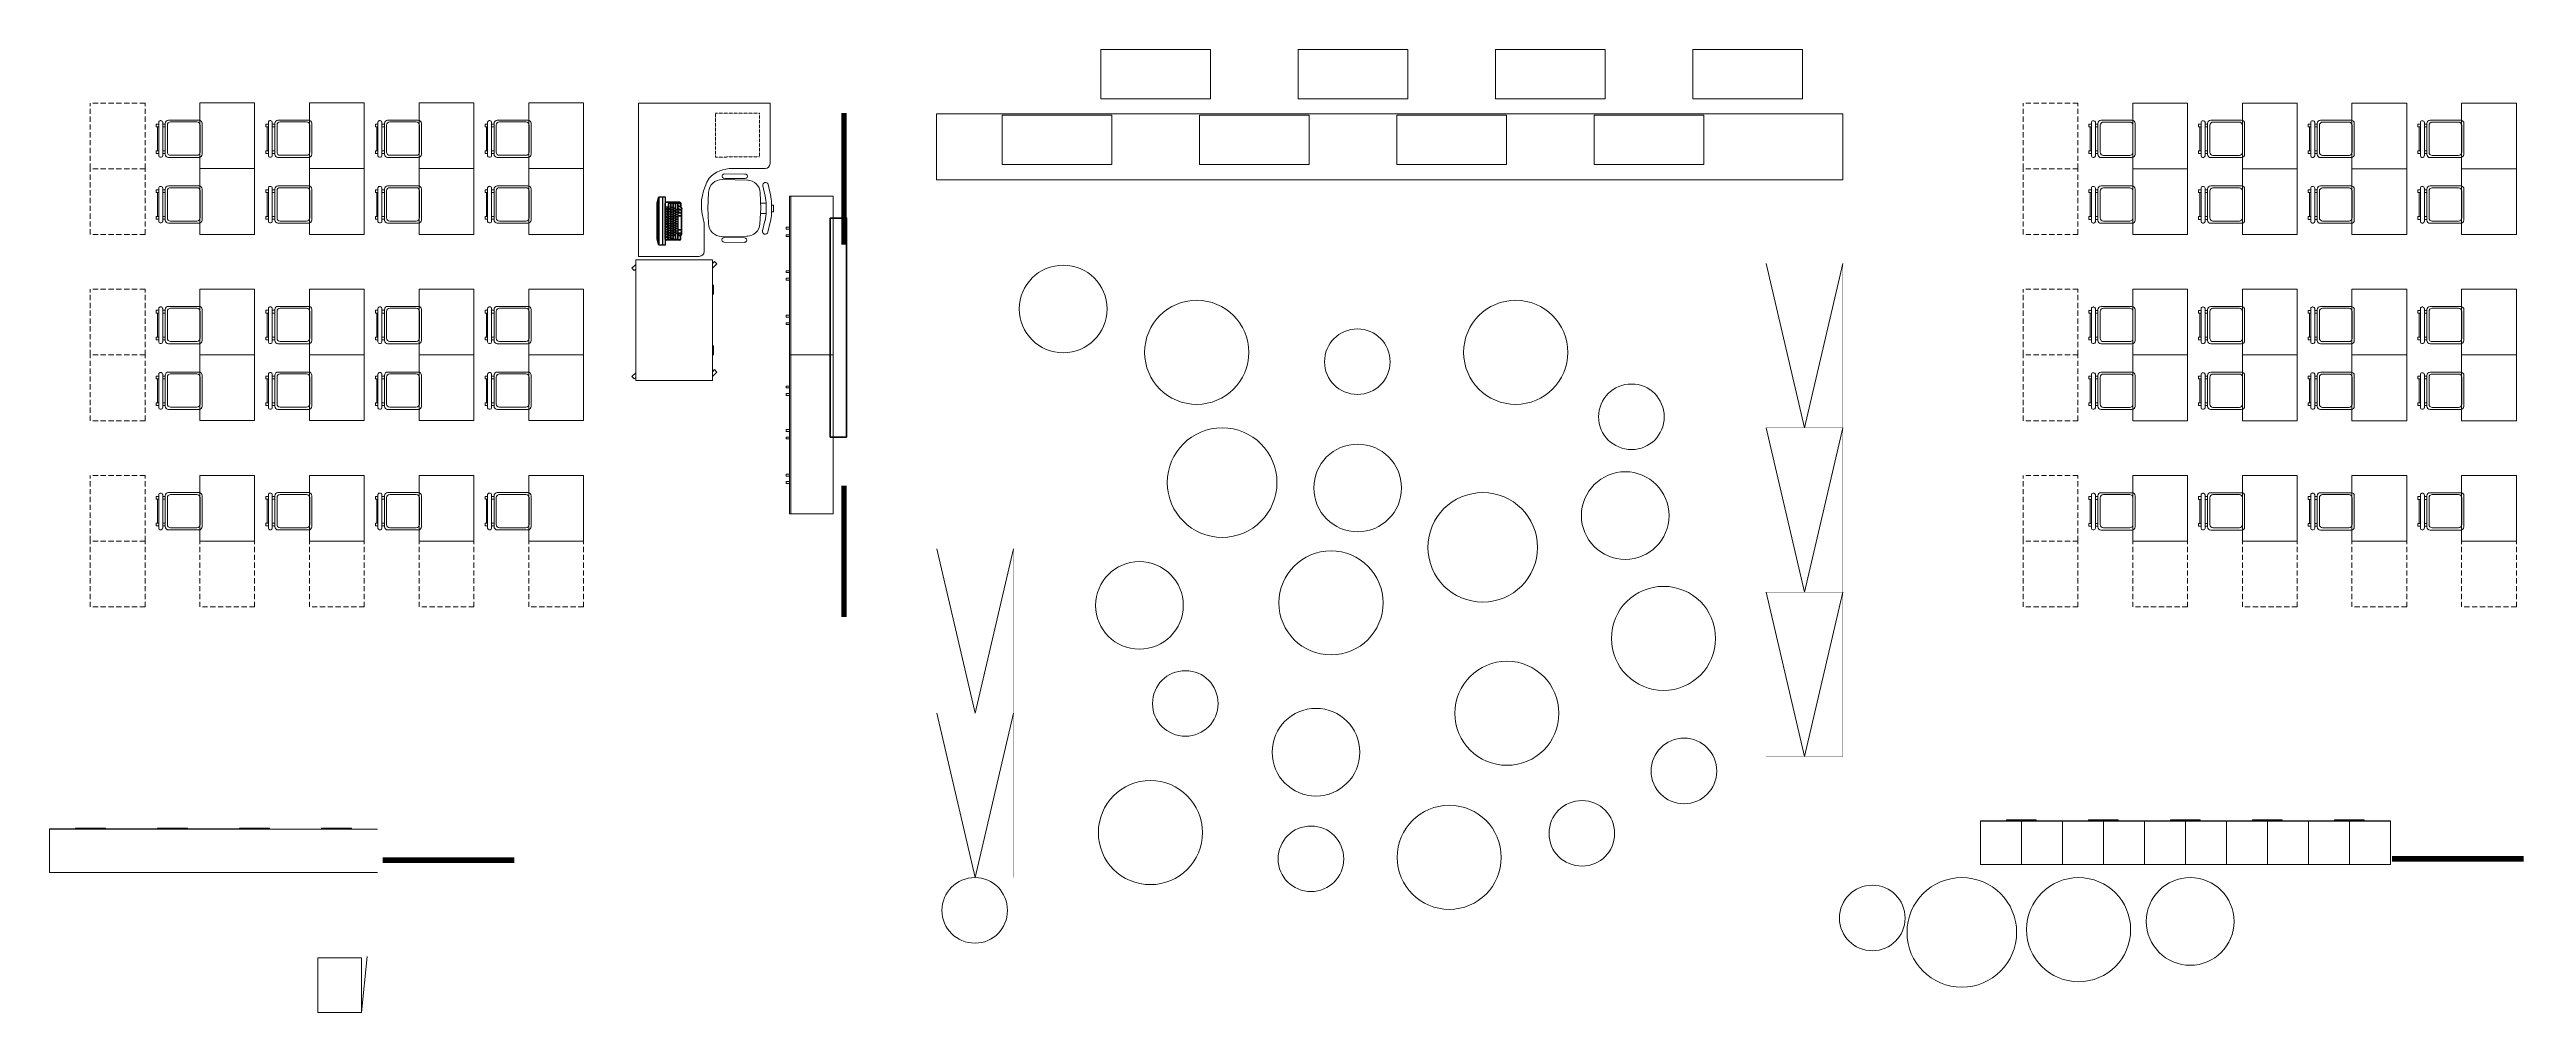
# Model space of a CAD drawing. Header units: millimetres. Extents: x -217756 to 263180, y 55413 to 130608.
# Drawn here: x -194166 to -171573, y 77349 to 86140 of the extents above; entities that cross this region are included whole.
import ezdxf

# ---------------------------------------------------------------- set-up
doc = ezdxf.new("R2010")
doc.units = ezdxf.units.MM
doc.linetypes.add('HIDDEN', pattern=[6, 4, -2])
doc.linetypes.add('HIDDEN2', pattern=[4.7625, 3.175, -1.5875])
doc.layers.add('ТХ_корр_25.03.26', color=1, linetype='Continuous', lineweight=30, plot=False)
for name, color, linetype, lineweight in [('ТХ_мебель передв', 250, 'Continuous', 13), ('ТХ_мебель_стац', 250, 'Continuous', 13), ('ТХ_обор_комп принт', 30, 'Continuous', 13)]:
    doc.layers.add(name, color=color, linetype=linetype, lineweight=lineweight)
doc.styles.add('Arial 200', font='arial.ttf', dxfattribs={"height": 500})
doc.styles.add('SIMPLEX', font='simplex.shx', dxfattribs={"width": 0.85, "oblique": 7})

# ---------------------------------------------------------------- blocks, each defined once
blk = doc.blocks.new('стул №3-5')
at = {"linetype": 'ByBlock', "extrusion": (-6.19742e-05, 0.000470712, 1)}
for p, q in [((-15407, 16628, 197), (-15407, 16620, 197)), ((-15087, 16642, 197), (-15393, 16642, 197)), ((-15393, 16606, 197), (-15087, 16606, 197)), ((-15373, 16665, 197), (-15348, 16665, 197)), ((-15373, 16665, 197), (-15373, 16642, 197)), ((-15373, 16606, 197), (-15373, 16583, 197)), ((-15348, 16642, 197), (-15348, 16665, 197)), ((-15348, 16653, 197), (-15129, 16653, 197)), ((-15348, 16583, 197), (-15348, 16606, 197)), ((-15129, 16665, 197), (-15104, 16665, 197)), ((-15129, 16665, 197), (-15129, 16642, 197)), ((-15129, 16606, 197), (-15129, 16583, 197)), ((-15104, 16642, 197), (-15104, 16665, 197)), ((-15104, 16583, 197), (-15104, 16606, 197)), ((-15073, 16620, 197), (-15073, 16628, 197))]:
    blk.add_line(p, q, dxfattribs=at)
at = {"ltscale": 100, "extrusion": (-6.19742e-05, 0.000470712, 1), "elevation": 206}
for points in [[(-15380, 16583), (-15097, 16583, -0.414169), (-15068, 16554), (-15068, 16274, -0.414258), (-15097, 16245), (-15380, 16245, -0.414169), (-15409, 16274), (-15409, 16554, -0.414258)], [(-15360, 16563), (-15114, 16563, -0.414214), (-15085, 16534), (-15085, 16293, -0.414214), (-15114, 16264), (-15360, 16264, -0.414214), (-15389, 16293), (-15389, 16534, -0.414214)]]:
    blk.add_lwpolyline(points, format="xyb", close=True, dxfattribs=at)
at = {"linetype": 'ByBlock', "extrusion": (-6.19742e-05, 0.000470712, 1)}
for centre, start, end in [((-15393, 16628, 206), 90, 180), ((-15393, 16620, 206), 180, 270), ((-15087, 16628, 206), 0, 90), ((-15087, 16620, 206), 270, 0)]:
    blk.add_arc(centre, 13.9, start, end, dxfattribs=at)
blk = doc.blocks.new('A$C3cc2d96b')
at = {"layer": 'ТХ_мебель передв', "rotation": 89.99999999999999}
for p in [(41706, -30038), (42706, -30038), (43706, -30038), (44706, -30038), (59336, -30039), (60336, -30039), (61336, -30039), (62336, -30039), (41706, -30638), (42706, -30638), (43706, -30638), (44706, -30638), (59336, -30639), (60336, -30639), (61336, -30639), (62336, -30639), (41706, -31738), (42706, -31738), (43706, -31738), (44706, -31738), (59336, -31739), (60336, -31739), (61336, -31739), (62336, -31739), (41706, -32338), (42706, -32338), (43706, -32338), (44706, -32338), (59336, -32339), (60336, -32339), (61336, -32339), (62336, -32339), (41706, -33438), (42706, -33438), (43706, -33438), (44706, -33438), (59336, -33439), (60336, -33439), (61336, -33439), (62336, -33439)]:
    blk.add_blockref('стул №3-5', p, dxfattribs=at)
blk = doc.blocks.new('_стол.резерв')
at = {"linetype": 'HIDDEN2', "ltscale": 15}
for p, q in [((-20, 500), (-20, 0)), ((580, 500), (-20, 500)), ((580, 500), (580, 0)), ((580, 0), (-20, 0))]:
    blk.add_line(p, q, dxfattribs=at)
blk = doc.blocks.new('A$C04180442')
at = {"layer": 'ТХ_мебель передв', "rotation": 270}
for p in [(24439, -44970), (42070, -44970), (24439, -45570), (42070, -45570), (24439, -46670), (42070, -46670), (24439, -47270), (42070, -47270), (24439, -48370), (42070, -48370), (24439, -48970), (25439, -48970), (26439, -48970), (27439, -48970), (28439, -48970), (42070, -48970), (43070, -48970), (44070, -48970), (45070, -48970), (46070, -48970)]:
    blk.add_blockref('_стол.резерв', p, dxfattribs=at)
blk = doc.blocks.new('_стол№3-№5')
blk.add_lwpolyline([(-169868, 526261), (-169368, 526261), (-169368, 525661), (-169868, 525661)], close=True)
blk = doc.blocks.new('A$Cb4bdf09c')
at = {"layer": 'ТХ_мебель передв', "rotation": 180}
for p in [(-143929, 480712), (-142929, 480712), (-141929, 480712), (-140929, 480712), (-126298, 480711), (-125298, 480711), (-124298, 480711), (-123298, 480711), (-143929, 480112), (-142929, 480112), (-141929, 480112), (-140929, 480112), (-126298, 480111), (-125298, 480111), (-124298, 480111), (-123298, 480111), (-143929, 479012), (-142929, 479012), (-141929, 479012), (-140929, 479012), (-126298, 479011), (-125298, 479011), (-124298, 479011), (-123298, 479011), (-143929, 478412), (-142929, 478412), (-141929, 478412), (-140929, 478412), (-126298, 478411), (-125298, 478411), (-124298, 478411), (-123298, 478411), (-143929, 477312), (-142929, 477312), (-141929, 477312), (-140929, 477312), (-126298, 477311), (-125298, 477311), (-124298, 477311), (-123298, 477311)]:
    blk.add_blockref('_стол№3-№5', p, dxfattribs=at)
blk = doc.blocks.new('У014')
at = {"layer": 'ТХ_мебель передв'}
blk.add_circle((-169652, 43208, -1), 500, dxfattribs=at)
blk = doc.blocks.new('A$Ce5d95258')
at = {"layer": 'ТХ_мебель передв'}
for p in [(204416, -91623, 1), (206793, -92214, 1), (211163, -95729, 1)]:
    blk.add_blockref('У014', p, dxfattribs=at)
blk = doc.blocks.new('У016')
at = {"layer": 'ТХ_мебель передв', "lineweight": 0, "ltscale": 100, "transparency": 33554687}
for p, q in [((-49562.5, 37416.5), (-49212.5, 35916.5)), ((-49212.5, 35916.5), (-48862.5, 37416.5))]:
    blk.add_line(p, q, dxfattribs=at)
at = {"layer": 'ТХ_мебель передв', "lineweight": 0, "ltscale": 100, "transparency": 33554687, "const_width": 1}
blk.add_lwpolyline([(-49562.5, 37416.5), (-49562.5, 35916.5), (-48862.5, 35916.5), (-48862.5, 37416.5)], close=True, dxfattribs=at)
blk = doc.blocks.new('A$Cb50230bb')
at = {"layer": 'ТХ_мебель передв'}
for p in [(89288, -83832), (89288, -85332), (81723, -86437), (89288, -86832), (81723, -87937)]:
    blk.add_blockref('У016', p, dxfattribs=at)
blk = doc.blocks.new('Шкаф для ПУИ 500х400')
blk.add_line((400, 0), (450, -510))
blk.add_lwpolyline([(400, -500), (400, 0), (0, 0), (0, -500)], close=True)
blk = doc.blocks.new('A$C9cd708a4')
at = {"layer": 'ТХ_мебель передв', "xscale": -1, "rotation": 180}
blk.add_blockref('Шкаф для ПУИ 500х400', (26515, -53252), dxfattribs=at)
blk = doc.blocks.new('KEY')
at = {"color": 0}
for p, q in [((-0.2, 0), (0.2, 0)), ((-0.34, -0.54), (-0.34, -0.14)), ((-0.31, -0.5), (-0.31, -0.11)), ((-0.2, -0.61), (0.2, -0.61)), ((-0.2, -0.68), (0.2, -0.68)), ((0.31, -0.5), (0.31, -0.11)), ((0.34, -0.54), (0.34, -0.14))]:
    blk.add_line(p, q, dxfattribs=at)
for centre, radius, start, end in [((0.2, -0.11), 0.109, 360, 90), ((0.2, -0.14), 0.141, 360, 90), ((-0.2, -0.14), 0.141, 90, 180), ((-0.2, -0.54), 0.141, 180, 270), ((-0.2, -0.11), 0.109, 90, 180), ((-0.2, -0.5), 0.109, 180, 270), ((0.2, -0.5), 0.109, 270, 360), ((0.2, -0.54), 0.141, 270, 360)]:
    blk.add_arc(centre, radius, start, end, dxfattribs=at)
blk = doc.blocks.new('A$C6368dfc4')
at = {"true_color": 0x000000}
h = blk.add_hatch(color=18, dxfattribs=at)
h.paths.add_polyline_path([(29727, -45912), (29729, -45915), (29729, -45912)])
h.paths.add_polyline_path([(29729, -45912), (29729, -45915), (29731, -45912)])
h = blk.add_hatch(color=18, dxfattribs=at)
h.paths.add_polyline_path([(29749, -46192), (29751, -46196), (29751, -46192)])
h.paths.add_polyline_path([(29751, -46192), (29751, -46196), (29753, -46192)])
h = blk.add_hatch(color=18, dxfattribs=at)
h.paths.add_polyline_path([(29751, -46184), (29753, -46181), (29753, -46184)])
h.paths.add_polyline_path([(29753, -46184), (29753, -46181), (29755, -46184)])
at = {"color": 18, "true_color": 0x000000}
for p, q in [((29610, -45861, 1), (29623, -45811, 1)), ((29610, -46193, 1), (29610, -45861, 1)), ((29623, -45811, 1), (29628, -45805, 1)), ((29623, -46243, 1), (29623, -45811, 1)), ((29628, -46248, 1), (29628, -45805, 1)), ((29628, -45805, 1), (29683, -45805, 1)), ((29663, -46248, 1), (29663, -45805, 1)), ((29683, -45805, 1), (29683, -46248, 1)), ((29685, -46192, 1), (29685, -45864, 1)), ((29817, -45855, 1), (29693, -45855, 1)), ((29817, -45857, 1), (29693, -45857, 1)), ((29824, -45864, 1), (29824, -45896, 1)), ((29826, -45864, 1), (29826, -45896, 1)), ((29714, -45917, 1), (29714, -45869, 1)), ((29729, -45866, 1), (29717, -45866, 1)), ((29729, -45920, 1), (29717, -45920, 1)), ((29730, -45865, 1), (29718, -45865, 1)), ((29730, -45921, 1), (29718, -45921, 1)), ((29731, -45912, 1), (29727, -45912, 1)), ((29727, -45912, 1), (29729, -45915, 1)), ((29729, -45915, 1), (29729, -45896, 1)), ((29729, -45915, 1), (29731, -45912, 1)), ((29733, -45917, 1), (29733, -45869, 1)), ((29734, -45917, 1), (29734, -45869, 1)), ((29739, -45899, 1), (29739, -45869, 1)), ((29754, -45866, 1), (29742, -45866, 1)), ((29754, -45903, 1), (29742, -45903, 1)), ((29755, -45865, 1), (29743, -45865, 1)), ((29755, -45904, 1), (29743, -45904, 1)), ((29758, -45899, 1), (29758, -45869, 1)), ((29759, -45899, 1), (29759, -45869, 1)), ((29760, -45911, 1), (29760, -45869, 1)), ((29776, -45866, 1), (29764, -45866, 1)), ((29776, -45914, 1), (29764, -45914, 1)), ((29777, -45865, 1), (29765, -45865, 1)), ((29777, -45915, 1), (29765, -45915, 1)), ((29779, -45911, 1), (29779, -45869, 1)), ((29781, -45911, 1), (29781, -45869, 1)), ((29782, -45922, 1), (29782, -45869, 1)), ((29797, -45866, 1), (29785, -45866, 1)), ((29797, -45925, 1), (29785, -45925, 1)), ((29798, -45865, 1), (29786, -45865, 1)), ((29798, -45926, 1), (29786, -45926, 1)), ((29792, -45919, 1), (29795, -45916, 1)), ((29795, -45923, 1), (29792, -45919, 1)), ((29795, -45916, 1), (29795, -45919, 1)), ((29795, -45919, 1), (29799, -45919, 1)), ((29799, -45920, 1), (29795, -45920, 1)), ((29795, -45920, 1), (29795, -45923, 1)), ((29799, -45920, 1), (29799, -45919, 1)), ((29800, -45922, 1), (29800, -45869, 1)), ((29802, -45922, 1), (29802, -45869, 1)), ((29803, -45892, 1), (29803, -45869, 1)), ((29803, -45921, 1), (29803, -45901, 1)), ((29803, -45949, 1), (29803, -45930, 1)), ((29803, -45978, 1), (29803, -45958, 1)), ((29803, -46106, 1), (29803, -45987, 1)), ((29805, -45922, 1), (29805, -45916, 1)), ((29805, -45916, 1), (29812, -45916, 1)), ((29805, -45921, 1), (29805, -45917, 1)), ((29812, -45922, 1), (29805, -45922, 1)), ((29805, -45940, 1), (29812, -45942, 1)), ((29805, -45944, 1), (29812, -45947, 1)), ((29812, -45951, 1), (29805, -45949, 1)), ((29818, -45866, 1), (29806, -45866, 1)), ((29818, -45895, 1), (29806, -45895, 1)), ((29821, -45898, 1), (29806, -45898, 1)), ((29806, -45922, 1), (29806, -45916, 1)), ((29828, -45924, 1), (29806, -45924, 1)), ((29828, -45927, 1), (29806, -45927, 1)), ((29828, -45953, 1), (29806, -45953, 1)), ((29828, -45955, 1), (29806, -45955, 1)), ((29828, -45981, 1), (29806, -45981, 1)), ((29828, -45984, 1), (29806, -45984, 1)), ((29819, -45865, 1), (29807, -45865, 1)), ((29819, -45896, 1), (29807, -45896, 1)), ((29822, -45897, 1), (29807, -45897, 1)), ((29807, -45917, 1), (29808, -45915, 1)), ((29807, -45921, 1), (29807, -45917, 1)), ((29809, -45917, 1), (29807, -45917, 1)), ((29829, -45925, 1), (29807, -45925, 1)), ((29829, -45926, 1), (29807, -45926, 1)), ((29829, -45953, 1), (29807, -45953, 1)), ((29829, -45954, 1), (29807, -45954, 1)), ((29829, -45982, 1), (29807, -45982, 1)), ((29829, -45983, 1), (29807, -45983, 1)), ((29808, -45916, 1), (29809, -45915, 1)), ((29808, -45915, 1), (29808, -45916, 1)), ((29808, -45922, 1), (29808, -45916, 1)), ((29810, -45915, 1), (29809, -45915, 1)), ((29810, -45915, 1), (29809, -45916, 1)), ((29809, -45916, 1), (29809, -45917, 1)), ((29809, -45921, 1), (29809, -45917, 1)), ((29811, -45921, 1), (29811, -45917, 1)), ((29812, -45916, 1), (29812, -45922, 1)), ((29822, -45892, 1), (29822, -45869, 1)), ((29824, -45892, 1), (29824, -45869, 1)), ((29831, -45921, 1), (29831, -45913, 1)), ((29831, -45949, 1), (29831, -45930, 1)), ((29831, -45978, 1), (29831, -45958, 1)), ((29831, -46106, 1), (29831, -45987, 1)), ((29833, -45921, 1), (29833, -45913, 1)), ((29833, -45949, 1), (29833, -45930, 1)), ((29833, -45978, 1), (29833, -45958, 1)), ((29833, -46106, 1), (29833, -45987, 1)), ((29834, -46144, 1), (29834, -45913, 1)), ((29835, -46144, 1), (29835, -45913, 1)), ((29623, -46243, 1), (29610, -46193, 1)), ((29628, -46248, 1), (29623, -46243, 1)), ((29683, -46248, 1), (29628, -46248, 1)), ((29685, -46182, 1), (29685, -46192, 1)), ((29701, -46179, 1), (29689, -46179, 1)), ((29702, -46178, 1), (29690, -46178, 1)), ((29701, -46198, 1), (29691, -46198, 1)), ((29702, -46199, 1), (29692, -46199, 1)), ((29817, -46200, 1), (29693, -46200, 1)), ((29817, -46201, 1), (29693, -46201, 1)), ((29704, -46182, 1), (29704, -46194, 1)), ((29706, -46182, 1), (29706, -46194, 1)), ((29739, -46195, 1), (29739, -46165, 1)), ((29754, -46162, 1), (29742, -46162, 1)), ((29754, -46199, 1), (29742, -46199, 1)), ((29755, -46161, 1), (29743, -46161, 1)), ((29755, -46200, 1), (29743, -46200, 1)), ((29753, -46192, 1), (29749, -46192, 1)), ((29749, -46192, 1), (29751, -46196, 1)), ((29753, -46196, 1), (29749, -46196, 1)), ((29751, -46195, 1), (29751, -46181, 1)), ((29751, -46181, 1), (29755, -46181, 1)), ((29751, -46184, 1), (29753, -46181, 1)), ((29755, -46184, 1), (29751, -46184, 1)), ((29751, -46196, 1), (29753, -46192, 1)), ((29753, -46181, 1), (29753, -46195, 1)), ((29753, -46181, 1), (29755, -46184, 1)), ((29758, -46195, 1), (29758, -46165, 1)), ((29759, -46195, 1), (29759, -46165, 1)), ((29760, -46195, 1), (29760, -46156, 1)), ((29776, -46159, 1), (29764, -46159, 1)), ((29776, -46199, 1), (29764, -46199, 1)), ((29777, -46152, 1), (29765, -46152, 1)), ((29777, -46158, 1), (29765, -46158, 1)), ((29777, -46200, 1), (29765, -46200, 1)), ((29779, -46195, 1), (29779, -46162, 1)), ((29781, -46195, 1), (29781, -46156, 1)), ((29782, -46195, 1), (29782, -46145, 1)), ((29797, -46142, 1), (29785, -46142, 1)), ((29797, -46199, 1), (29785, -46199, 1)), ((29798, -46141, 1), (29786, -46141, 1)), ((29798, -46200, 1), (29786, -46200, 1)), ((29792, -46193, 1), (29795, -46189, 1)), ((29795, -46196, 1), (29792, -46193, 1)), ((29795, -46189, 1), (29795, -46192, 1)), ((29795, -46192, 1), (29799, -46192, 1)), ((29795, -46194, 1), (29795, -46196, 1)), ((29799, -46194, 1), (29795, -46194, 1)), ((29799, -46194, 1), (29799, -46192, 1)), ((29800, -46195, 1), (29800, -46145, 1)), ((29802, -46195, 1), (29802, -46145, 1)), ((29803, -46135, 1), (29803, -46115, 1)), ((29803, -46144, 1), (29803, -46155, 1)), ((29803, -46195, 1), (29803, -46165, 1)), ((29805, -46146, 1), (29812, -46148, 1)), ((29805, -46150, 1), (29812, -46153, 1)), ((29812, -46157, 1), (29805, -46154, 1)), ((29828, -46109, 1), (29806, -46109, 1)), ((29828, -46112, 1), (29806, -46112, 1)), ((29828, -46138, 1), (29806, -46138, 1)), ((29828, -46140, 1), (29806, -46140, 1)), ((29821, -46158, 1), (29806, -46158, 1)), ((29818, -46161, 1), (29806, -46161, 1)), ((29816, -46199, 1), (29806, -46199, 1)), ((29829, -46110, 1), (29807, -46110, 1)), ((29829, -46111, 1), (29807, -46111, 1)), ((29829, -46139, 1), (29807, -46139, 1)), ((29829, -46139, 1), (29807, -46139, 1)), ((29822, -46159, 1), (29807, -46159, 1)), ((29819, -46160, 1), (29807, -46160, 1)), ((29816, -46200, 1), (29807, -46200, 1)), ((29822, -46193, 1), (29822, -46165, 1)), ((29824, -46192, 1), (29824, -46160, 1)), ((29824, -46192, 1), (29824, -46165, 1)), ((29826, -46192, 1), (29826, -46160, 1)), ((29831, -46135, 1), (29831, -46115, 1)), ((29831, -46144, 1), (29831, -46144, 1)), ((29833, -46135, 1), (29833, -46115, 1)), ((29833, -46144, 1), (29833, -46144, 1))]:
    blk.add_line(p, q, dxfattribs=at)
at = {"color": 18, "true_color": 0x000000, "elevation": 1}
for points in [[(29683, -46192), (29683, -45864)], [(29610, -45874), (29607, -45873)]]:
    blk.add_lwpolyline(points, dxfattribs=at)
at = {"color": 18, "true_color": 0x000000, "extrusion": (0, 0, -1)}
for centre, major_axis, start_param, end_param in [((29693, -45864, 1), (6.74, 6.74), 3.926991, 5.497787), ((29693, -45864, 1), (5.39, 5.39), 3.926991, 5.497787), ((29817, -45864, 1), (-6.74, 6.74), 0.785398, 2.356194), ((29817, -45864, 1), (-5.39, 5.39), 0.785398, 2.356194), ((29836, -45896, 1), (8.08, 8.08), 2.907036, 3.926991), ((29836, -45896, 1), (6.74, 6.74), 2.907036, 3.926991), ((29826, -45913, 1), (-5.39, 5.39), 1.336239, 2.356194), ((29826, -45913, 1), (6.74, 6.74), -0.234557, 0.785398)]:
    blk.add_ellipse(centre, major_axis=major_axis, ratio=1, start_param=start_param, end_param=end_param, dxfattribs=at)
at = {"color": 18, "true_color": 0x000000}
for centre, major_axis, ratio, start_param, end_param in [((29718, -45869, 1), (3.03, -3.03), 1, 2.356194, 3.926991), ((29717, -45869, 1), (2.36, -2.36), 1, 2.356194, 3.926991), ((29717, -45917, 1), (-2.36, -2.36), 1, 5.497787, 7.068583), ((29718, -45917, 1), (3.03, -3.03), 1, 3.926991, 5.497787), ((29729, -45869, 1), (-2.36, -2.36), 1, 2.356194, 3.926991), ((29729, -45917, 1), (2.36, -2.36), 1, -0.785398, 0.785398), ((29730, -45869, 1), (-3.03, -3.03), 1, 2.356194, 3.926991), ((29730, -45917, 1), (-3.03, -3.03), 1, 0.785398, 2.356194), ((29743, -45869, 1), (3.03, -3.03), 1, 2.356194, 3.926991), ((29742, -45869, 1), (2.36, -2.36), 1, 2.356194, 3.926991), ((29742, -45899, 1), (-2.36, -2.36), 1, 5.497787, 7.068583), ((29743, -45899, 1), (-3.03, -3.03), 1, 5.497787, 7.068583), ((29754, -45869, 1), (-2.36, -2.36), 1, 2.356194, 3.926991), ((29754, -45899, 1), (2.36, -2.36), 1, -0.785398, 0.785398), ((29755, -45869, 1), (-3.03, -3.03), 1, 2.356194, 3.926991), ((29755, -45899, 1), (3.03, -3.03), 1, -0.785398, 0.785398), ((29765, -45869, 1), (3.03, -3.03), 1, 2.356194, 3.926991), ((29764, -45869, 1), (2.36, -2.36), 1, 2.356194, 3.926991), ((29764, -45911, 1), (-2.36, -2.36), 1, 5.497787, 7.068583), ((29765, -45911, 1), (-3.03, -3.03), 1, 5.497787, 7.068583), ((29776, -45869, 1), (-2.36, -2.36), 1, 2.356194, 3.926991), ((29776, -45911, 1), (2.36, -2.36), 1, -0.785398, 0.785398), ((29777, -45869, 1), (-3.03, -3.03), 1, 2.356194, 3.926991), ((29777, -45911, 1), (3.03, -3.03), 1, -0.785398, 0.785398), ((29786, -45869, 1), (3.03, -3.03), 1, 2.356194, 3.926991), ((29785, -45869, 1), (2.36, -2.36), 1, 2.356194, 3.926991), ((29785, -45922, 1), (-2.36, -2.36), 1, 5.497787, 7.068583), ((29786, -45922, 1), (3.03, -3.03), 1, 3.926991, 5.497787), ((29797, -45869, 1), (-2.36, -2.36), 1, 2.356194, 3.926991), ((29797, -45922, 1), (2.36, -2.36), 1, -0.785398, 0.785398), ((29798, -45869, 1), (-3.03, -3.03), 1, 2.356194, 3.926991), ((29798, -45922, 1), (-3.03, -3.03), 1, 0.785398, 2.356194), ((29807, -45869, 1), (3.03, -3.03), 1, 2.356194, 3.926991), ((29806, -45869, 1), (2.36, -2.36), 1, 2.356194, 3.926991), ((29806, -45892, 1), (2.36, -2.36), 1, 3.926991, 5.497787), ((29807, -45892, 1), (3.03, -3.03), 1, 3.926991, 5.497787), ((29807, -45901, 1), (-3.03, -3.03), 1, 3.926991, 5.497787), ((29806, -45901, 1), (-2.36, -2.36), 1, 3.926991, 5.497787), ((29806, -45921, 1), (-2.36, -2.36), 1, 5.497787, 7.068583), ((29807, -45921, 1), (-3.03, -3.03), 1, 5.497787, 7.068583), ((29807, -45930, 1), (-3.03, -3.03), 1, 3.926991, 5.497787), ((29806, -45930, 1), (-2.36, -2.36), 1, 3.926991, 5.497787), ((29806, -45949, 1), (-2.36, -2.36), 1, 5.497787, 7.068583), ((29807, -45949, 1), (3.03, -3.03), 1, 3.926991, 5.497787), ((29807, -45958, 1), (-3.03, -3.03), 1, 3.926991, 5.497787), ((29806, -45958, 1), (2.36, -2.36), 1, 2.356194, 3.926991), ((29806, -45978, 1), (2.36, -2.36), 1, 3.926991, 5.497787), ((29807, -45978, 1), (3.03, -3.03), 1, 3.926991, 5.497787), ((29807, -45987, 1), (-3.03, -3.03), 1, 3.926991, 5.497787), ((29806, -45987, 1), (2.36, -2.36), 1, 2.356194, 3.926991), ((29805, -45946, 1), (0, -2.17), 0.316309, 3.141593, 6.283185), ((29805, -45942, 1), (0, -2.17), 0.316309, 0, 3.141593), ((29808, -45943, 1), (0, -2.17), 0.316309, 0, 3.141593), ((29808, -45948, 1), (0, -2.17), 0.316309, 3.141593, 6.283185), ((29812, -45949, 1), (0, -2.17), 0.316309, 3.141593, 6.283185), ((29812, -45945, 1), (0, -2.17), 0.316309, 0, 3.141593), ((29818, -45869, 1), (-2.36, -2.36), 1, 2.356194, 3.926991), ((29818, -45892, 1), (-2.36, -2.36), 1, 0.785398, 2.356194), ((29819, -45869, 1), (-3.03, -3.03), 1, 2.356194, 3.926991), ((29819, -45892, 1), (-3.03, -3.03), 1, 0.785398, 2.356194), ((29821, -45900, 1), (1.35, -1.35), 1, 1.011126, 2.356194), ((29822, -45899, 1), (1.35, -1.35), 1, 0.971859, 2.356194), ((29836, -45896, 1), (9.68, -9.68), 1, 4.152719, 4.946946), ((29836, -45896, 1), (-8.08, -8.08), 1, 5.497787, 6.517742), ((29836, -45896, 1), (-8.33, -8.33), 1, 5.684248, 6.517742), ((29836, -45896, 1), (6.74, -6.74), 1, 3.926991, 4.946946), ((29828, -45921, 1), (2.36, -2.36), 1, -0.785398, 0.785398), ((29828, -45930, 1), (2.36, -2.36), 1, 0.785398, 2.356194), ((29828, -45949, 1), (2.36, -2.36), 1, -0.785398, 0.785398), ((29828, -45958, 1), (-2.36, -2.36), 1, 2.356194, 3.926991), ((29828, -45978, 1), (-2.36, -2.36), 1, 0.785398, 2.356194), ((29828, -45987, 1), (-2.36, -2.36), 1, 2.356194, 3.926991), ((29826, -45913, 1), (-3.79, -3.79), 1, 2.356194, 3.37615), ((29829, -45921, 1), (3.03, -3.03), 1, -0.785398, 0.785398), ((29829, -45930, 1), (3.03, -3.03), 1, 0.785398, 2.356194), ((29829, -45949, 1), (-3.03, -3.03), 1, 0.785398, 2.356194), ((29829, -45958, 1), (3.03, -3.03), 1, 0.785398, 2.356194), ((29829, -45978, 1), (-3.03, -3.03), 1, 0.785398, 2.356194), ((29829, -45987, 1), (3.03, -3.03), 1, 0.785398, 2.356194), ((29826, -45913, 1), (-5.39, -5.39), 1, 2.356194, 3.37615), ((29826, -45913, 1), (-5.14, -5.14), 1, 2.356194, 3.37615), ((29826, -45913, 1), (-6.74, -6.74), 1, 2.356194, 3.37615), ((29693, -46192, 1), (6.74, -6.74), 1, 3.926991, 5.497787), ((29690, -46182, 1), (-3.03, -3.03), 1, 3.926991, 5.497787), ((29689, -46182, 1), (-2.36, -2.36), 1, 3.926991, 5.497787), ((29693, -46192, 1), (5.39, -5.39), 1, 3.926991, 5.497787), ((29692, -46192, 1), (-4.72, -4.72), 1, 5.497787, 7.068583), ((29691, -46192, 1), (4.04, -4.04), 1, 3.926991, 5.497787), ((29701, -46182, 1), (2.36, -2.36), 1, 0.785398, 2.356194), ((29701, -46194, 1), (2.36, -2.36), 1, -0.785398, 0.785398), ((29702, -46182, 1), (3.03, -3.03), 1, 0.785398, 2.356194), ((29702, -46194, 1), (-3.03, -3.03), 1, 0.785398, 2.356194), ((29743, -46165, 1), (-3.03, -3.03), 1, 3.926991, 5.497787), ((29742, -46165, 1), (-2.36, -2.36), 1, 3.926991, 5.497787), ((29742, -46195, 1), (2.36, -2.36), 1, 3.926991, 5.497787), ((29743, -46195, 1), (3.03, -3.03), 1, 3.926991, 5.497787), ((29754, -46165, 1), (2.36, -2.36), 1, 0.785398, 2.356194), ((29754, -46195, 1), (-2.36, -2.36), 1, 0.785398, 2.356194), ((29755, -46165, 1), (3.03, -3.03), 1, 0.785398, 2.356194), ((29755, -46195, 1), (-3.03, -3.03), 1, 0.785398, 2.356194), ((29765, -46156, 1), (-3.03, -3.03), 1, 3.926991, 5.497787), ((29765, -46162, 1), (-3.03, -3.03), 1, 3.926991, 5.497787), ((29764, -46162, 1), (2.36, -2.36), 1, 2.356194, 3.926991), ((29764, -46195, 1), (2.36, -2.36), 1, 3.926991, 5.497787), ((29765, -46195, 1), (3.03, -3.03), 1, 3.926991, 5.497787), ((29776, -46162, 1), (-2.36, -2.36), 1, 2.356194, 3.926991), ((29776, -46195, 1), (-2.36, -2.36), 1, 0.785398, 2.356194), ((29777, -46156, 1), (3.03, -3.03), 1, 0.785398, 2.356194), ((29777, -46162, 1), (3.03, -3.03), 1, 0.785398, 2.356194), ((29777, -46195, 1), (-3.03, -3.03), 1, 0.785398, 2.356194), ((29786, -46145, 1), (-3.03, -3.03), 1, 3.926991, 5.497787), ((29785, -46145, 1), (2.36, -2.36), 1, 2.356194, 3.926991), ((29785, -46195, 1), (2.36, -2.36), 1, 3.926991, 5.497787), ((29786, -46195, 1), (3.03, -3.03), 1, 3.926991, 5.497787), ((29797, -46145, 1), (-2.36, -2.36), 1, 2.356194, 3.926991), ((29797, -46195, 1), (-2.36, -2.36), 1, 0.785398, 2.356194), ((29798, -46145, 1), (3.03, -3.03), 1, 0.785398, 2.356194), ((29798, -46195, 1), (-3.03, -3.03), 1, 0.785398, 2.356194), ((29806, -46106, 1), (-2.36, -2.36), 1, 5.497787, 7.068583), ((29807, -46106, 1), (3.03, -3.03), 1, 3.926991, 5.497787), ((29807, -46115, 1), (-3.03, -3.03), 1, 3.926991, 5.497787), ((29806, -46115, 1), (2.36, -2.36), 1, 2.356194, 3.926991), ((29806, -46135, 1), (2.36, -2.36), 1, 3.926991, 5.497787), ((29807, -46135, 1), (3.03, -3.03), 1, 3.926991, 5.497787), ((29807, -46144, 1), (-3.03, -3.03), 1, 3.926991, 5.497787), ((29806, -46144, 1), (2.36, -2.36), 1, 2.356194, 3.926991), ((29806, -46155, 1), (2.36, -2.36), 1, 3.926991, 5.497787), ((29807, -46155, 1), (3.03, -3.03), 1, 3.926991, 5.497787), ((29807, -46165, 1), (-3.03, -3.03), 1, 3.926991, 5.497787), ((29806, -46165, 1), (2.36, -2.36), 1, 2.356194, 3.926991), ((29806, -46195, 1), (2.36, -2.36), 1, 3.926991, 5.497787), ((29807, -46195, 1), (3.03, -3.03), 1, 3.926991, 5.497787), ((29805, -46152, 1), (0, -2.17), 0.316309, 3.141593, 6.283185), ((29805, -46148, 1), (0, -2.17), 0.316309, 0, 3.141593), ((29808, -46149, 1), (0, -2.17), 0.316309, 0, 3.141593), ((29808, -46154, 1), (0, -2.17), 0.316309, 3.141593, 6.283185), ((29812, -46155, 1), (0, -2.17), 0.316309, 3.141593, 6.283185), ((29812, -46150, 1), (0, -2.17), 0.316309, 0, 3.141593), ((29816, -46192, 1), (-5.39, -5.39), 1, 0.785398, 2.356194), ((29816, -46193, 1), (-4.04, -4.04), 1, 0.785398, 2.356194), ((29817, -46192, 1), (-6.74, -6.74), 1, 0.785398, 2.356194), ((29817, -46192, 1), (-5.39, -5.39), 1, 0.785398, 2.356194), ((29818, -46165, 1), (-2.36, -2.36), 1, 2.356194, 3.926991), ((29819, -46165, 1), (3.03, -3.03), 1, 0.785398, 2.356194), ((29821, -46156, 1), (-1.35, -1.35), 1, 0.785398, 2.130466), ((29822, -46157, 1), (-1.35, -1.35), 1, 0.785398, 2.169734), ((29836, -46160, 1), (-9.68, -9.68), 1, 4.477832, 5.272059), ((29836, -46160, 1), (8.08, -8.08), 1, 2.907036, 3.926991), ((29836, -46160, 1), (8.33, -8.33), 1, 2.907036, 3.74053), ((29836, -46160, 1), (6.74, -6.74), 1, 2.907036, 3.926991), ((29828, -46106, 1), (2.36, -2.36), 1, -0.785398, 0.785398), ((29828, -46115, 1), (-2.36, -2.36), 1, 2.356194, 3.926991), ((29828, -46135, 1), (-2.36, -2.36), 1, 0.785398, 2.356194), ((29828, -46144, 1), (-2.36, -2.36), 1, 2.356194, 3.926991), ((29829, -46106, 1), (-3.03, -3.03), 1, 0.785398, 2.356194), ((29829, -46115, 1), (3.03, -3.03), 1, 0.785398, 2.356194), ((29829, -46135, 1), (-3.03, -3.03), 1, 0.785398, 2.356194), ((29829, -46144, 1), (3.03, -3.03), 1, 0.785398, 2.356194), ((29826, -46144, 1), (3.79, -3.79), 1, -0.234557, 0.785398), ((29826, -46144, 1), (-5.39, -5.39), 1, 1.336239, 2.356194), ((29826, -46144, 1), (5.14, -5.14), 1, -0.234557, 0.785398), ((29826, -46144, 1), (6.74, -6.74), 1, -0.234557, 0.785398)]:
    blk.add_ellipse(centre, major_axis=major_axis, ratio=ratio, start_param=start_param, end_param=end_param, dxfattribs=at)
for points in [[(29751, -46195, 1), (29751, -46196, 1), (29751, -46195, 1)], [(29753, -46181, 1), (29753, -46181, 1), (29753, -46181, 1)]]:
    blk.add_solid(points, dxfattribs=at)
at = {"color": 18, "true_color": 0x000000, "xscale": 30.48000000044703, "yscale": 30.48000000044703, "zscale": 60.96, "rotation": 90.00000000000001}
for p in [(29685, -45911, 1), (29685, -45932, 1), (29685, -45954, 1), (29685, -45975, 1), (29685, -46004, 1), (29685, -46025, 1), (29685, -46047, 1), (29685, -46068, 1), (29685, -46097, 1), (29714, -45932, 1), (29714, -45954, 1), (29714, -45975, 1), (29714, -45997, 1), (29714, -46018, 1), (29714, -46039, 1), (29714, -46061, 1), (29714, -46082, 1), (29739, -45915, 1), (29739, -45936, 1), (29739, -45957, 1), (29739, -45979, 1), (29739, -46000, 1), (29739, -46022, 1), (29739, -46043, 1), (29739, -46064, 1), (29739, -46086, 1), (29760, -45926, 1), (29760, -45948, 1), (29760, -45969, 1), (29760, -45991, 1), (29760, -46012, 1), (29760, -46033, 1), (29760, -46055, 1), (29760, -46076, 1), (29760, -46098, 1), (29782, -45937, 1), (29782, -45959, 1), (29782, -45980, 1), (29782, -46002, 1), (29782, -46023, 1), (29782, -46044, 1), (29782, -46066, 1), (29782, -46087, 1), (29685, -46118, 1), (29685, -46139, 1), (29685, -46161, 1), (29714, -46104, 1), (29714, -46125, 1), (29714, -46146, 1), (29714, -46168, 1), (29714, -46189, 1), (29739, -46107, 1), (29739, -46129, 1), (29739, -46150, 1), (29760, -46119, 1), (29760, -46140, 1), (29782, -46109, 1), (29782, -46130, 1)]:
    blk.add_blockref('KEY', p, dxfattribs=at)
at = {"color": 18, "true_color": 0x000000}
for s, height, style, p in [('F12', 3.81, 'Arial 200', (29692, -45908, 1)), ('F11', 3.81, 'Arial 200', (29692, -45930, 1)), ('F10', 3.81, 'Arial 200', (29692, -45951, 1)), ('F9', 3.81, 'Arial 200', (29692, -45975, 1)), ('F8', 3.81, 'Arial 200', (29692, -46003, 1)), ('F7', 3.81, 'Arial 200', (29692, -46025, 1)), ('F6', 3.81, 'Arial 200', (29692, -46046, 1)), ('F5', 3.81, 'Arial 200', (29692, -46068, 1)), (')', 3.81, 'Arial 200', (29716, -45978, 1)), ('(', 3.81, 'Arial 200', (29716, -45999, 1)), ('&', 3.81, 'Arial 200', (29716, -46042, 1)), ('%', 3.81, 'Arial 200', (29716, -46084, 1)), ('_', 3.81, 'Arial 200', (29718, -45957, 1)), ('+', 3.81, 'Arial 200', (29717, -45934, 1)), ('Backspace', 3.81, 'Arial 200', (29721, -45887, 1)), ('^ ', 3.81, 'Arial 200', (29719, -46064, 1)), ('*', 3.81, 'Arial 200', (29719, -46021, 1)), ('0', 3.81, 'Arial 200', (29722, -45978, 1)), ('9', 3.81, 'Arial 200', (29722, -46000, 1)), ('8', 3.81, 'Arial 200', (29722, -46021, 1)), ('7', 3.81, 'Arial 200', (29722, -46042, 1)), ('6', 3.81, 'Arial 200', (29722, -46064, 1)), ('5', 3.81, 'Arial 200', (29723, -46085, 1)), ('=', 3.81, 'Arial 200', (29725, -45935, 1)), ('-', 3.81, 'Arial 200', (29727, -45958, 1)), ('P', 3.81, 'Arial 200', (29741, -45960, 1)), ('O', 3.81, 'Arial 200', (29741, -45981, 1)), ('I', 3.81, 'Arial 200', (29741, -46003, 1)), ('U', 3.81, 'Arial 200', (29741, -46023, 1)), ('Y', 3.81, 'Arial 200', (29741, -46045, 1)), ('T', 3.81, 'Arial 200', (29741, -46065, 1)), ('R', 3.81, 'Arial 200', (29741, -46086, 1)), ('|', 3.81, 'Arial 200', (29743, -45897, 1)), ('}', 3.81, 'Arial 200', (29743, -45919, 1)), ('{', 3.81, 'Arial 200', (29743, -45940, 1)), ('\\', 3.81, 'Arial 200', (29750, -45897, 1)), (']', 3.81, 'Arial 200', (29751, -45920, 1)), ('[', 3.81, 'Arial 200', (29751, -45941, 1)), ('L', 3.81, 'Arial 200', (29762, -45971, 1)), ('K', 3.81, 'Arial 200', (29762, -45992, 1)), ('J', 3.81, 'Arial 200', (29762, -46015, 1)), ('H', 3.81, 'Arial 200', (29762, -46035, 1)), ('G', 3.81, 'Arial 200', (29762, -46056, 1)), ('Enter', 3.81, 'Arial 200', (29763, -45898, 1)), ('F', 2.38, 'SIMPLEX', (29763, -46080, 1)), (':', 3.81, 'Arial 200', (29764, -45952, 1)), ('"', 3.81, 'Arial 200', (29765, -45930, 1)), (';', 3.81, 'Arial 200', (29773, -45952, 1)), ("'", 3.81, 'Arial 200', (29776, -45930, 1)), ('M', 3.81, 'Arial 200', (29783, -46002, 1)), ('N', 3.81, 'Arial 200', (29783, -46024, 1)), ('B', 3.81, 'Arial 200', (29783, -46046, 1)), ('V', 3.81, 'Arial 200', (29783, -46067, 1)), ('C', 3.81, 'Arial 200', (29783, -46089, 1)), ('Shift', 3.81, 'Arial 200', (29786, -45914, 1)), ('?', 3.81, 'Arial 200', (29786, -45941, 1)), ('>', 3.81, 'Arial 200', (29786, -45962, 1)), ('<', 3.81, 'Arial 200', (29786, -45983, 1)), ('/', 3.81, 'Arial 200', (29793, -45942, 1)), ('.', 3.81, 'Arial 200', (29796, -45962, 1)), (',', 3.81, 'Arial 200', (29797, -45983, 1)), ('Alt', 3.81, 'Arial 200', (29805, -45973, 1)), ('Ctrl', 3.81, 'Arial 200', (29806, -45885, 1)), ('F4', 3.81, 'Arial 200', (29692, -46096, 1)), ('F3', 3.81, 'Arial 200', (29692, -46118, 1)), ('F2', 3.81, 'Arial 200', (29692, -46139, 1)), ('F1', 3.81, 'Arial 200', (29692, -46161, 1)), ('Esc', 3.81, 'Arial 200', (29692, -46184, 1)), ('$', 3.81, 'Arial 200', (29715, -46107, 1)), ('#', 3.81, 'Arial 200', (29715, -46128, 1)), ('@', 3.81, 'Arial 200', (29717, -46147, 1)), ('!', 3.81, 'Arial 200', (29716, -46171, 1)), ('~', 3.81, 'Arial 200', (29719, -46193, 1)), ('4', 3.81, 'Arial 200', (29722, -46107, 1)), ('3', 3.81, 'Arial 200', (29722, -46128, 1)), ('2', 3.81, 'Arial 200', (29722, -46149, 1)), ('1', 3.81, 'Arial 200', (29722, -46171, 1)), ('`', 3.81, 'Arial 200', (29730, -46194, 1)), ('Q', 3.81, 'Arial 200', (29741, -46150, 1)), ('E', 3.81, 'Arial 200', (29741, -46108, 1)), ('W', 3.81, 'Arial 200', (29741, -46128, 1)), ('Tab', 3.81, 'Arial 200', (29741, -46188, 1)), ('D', 3.81, 'Arial 200', (29762, -46099, 1)), ('S', 3.81, 'Arial 200', (29762, -46121, 1)), ('A', 3.81, 'Arial 200', (29762, -46142, 1)), ('CapsLock', 3.81, 'Arial 200', (29767, -46171, 1)), ('X', 3.81, 'Arial 200', (29783, -46110, 1)), ('Z', 3.81, 'Arial 200', (29783, -46132, 1)), ('Shift', 3.81, 'Arial 200', (29786, -46186, 1)), ('Alt', 3.81, 'Arial 200', (29806, -46130, 1)), ('Ctrl', 3.81, 'Arial 200', (29806, -46188, 1))]:
    blk.add_text(s, height=height, rotation=270, dxfattribs=dict(at, style=style)).set_placement(p)
blk = doc.blocks.new('стол угловой 1200х1400')
at = {"extrusion": (-6.20986e-05, 0.000470696, 1)}
for p, q in [((-20568, 32128, -393), (-20568, 33328, -394)), ((-20568, 33328, -394), (-20015, 33328, -394)), ((-19970, 32985, -393), (-19970, 33285, -394)), ((-19213, 32728, -393), (-19472, 32728, -393)), ((-19168, 32683, -393), (-19168, 32128, -393)), ((-19168, 32128, -393), (-20568, 32128, -393))]:
    blk.add_line(p, q, dxfattribs=at)
at = {"linetype": 'HIDDEN', "ltscale": 0.1}
blk.add_lwpolyline([(-20476, 33232), (-20076, 33232), (-20075, 32832), (-20475, 32832)], close=True, dxfattribs=at)
at = {"extrusion": (-6.20986e-05, 0.000470696, 1), "elevation": -377}
blk.add_lwpolyline([(-19472, 32728), (-19557, 32709)], dxfattribs=at)
at = {"extrusion": (-6.20986e-05, 0.000470696, 1)}
for centre, radius, start, end in [((-20015, 33283, -377), 45, 2.4817, 90.0151), ((-19697, 32975, -377), 273, 178.0222, 227.3755), ((-19635, 33157, -377), 455, 237.2104, 279.9393), ((-19213, 32683, -377), 45, 0.0151, 90.0151)]:
    blk.add_arc(centre, radius, start, end, dxfattribs=at)
blk = doc.blocks.new('A$Cc39e55ec')
at = {"layer": 'ТХ_мебель передв', "rotation": 270}
blk.add_blockref('стол угловой 1200х1400', (-2688, -65518, 393), dxfattribs=at)
blk = doc.blocks.new('стол игровой 1100х700')
blk.add_lwpolyline([(-13227, -58671), (-12127, -58671), (-12127, -57971), (-13227, -57971)], close=True)
for points in [[(-13200, -57971), (-13213, -57957), (-13191, -57936), (-13158, -57971)], [(-12212, -57971), (-12225, -57957), (-12202, -57936), (-12170, -57971)], [(-13227, -58632), (-13228, -58630), (-13227, -58629)], [(-13148, -58671), (-13129, -58691), (-13152, -58712), (-13190, -58671)], [(-12913, -58671), (-12913, -58680), (-12995, -58680), (-12995, -58671)], [(-12440, -58671), (-12440, -58680), (-12358, -58680), (-12358, -58671)], [(-12160, -58671), (-12141, -58691), (-12163, -58712), (-12202, -58671)]]:
    blk.add_lwpolyline(points)
blk = doc.blocks.new('A$Ce700af6f')
at = {"layer": 'ТХ_мебель передв', "rotation": 89.99999999999999}
blk.add_blockref('стол игровой 1100х700', (-28556, -34255), dxfattribs=at)
blk = doc.blocks.new('тумба 1450х400х750')
at = {"lineweight": 15, "ltscale": 100}
blk.add_line((-12776, 30271), (-14226, 30271), dxfattribs=at)
for points in [[(-12776, 29883), (-12776, 30283), (-14226, 30283), (-14226, 29883)], [(-13949, 30283), (-13932, 30283), (-13932, 30313), (-13949, 30313)], [(-13881, 30283), (-13864, 30283), (-13864, 30313), (-13881, 30313)], [(-13542, 30283), (-13525, 30283), (-13525, 30313), (-13542, 30313)], [(-13474, 30283), (-13457, 30283), (-13457, 30313), (-13474, 30313)], [(-13145, 30283), (-13128, 30283), (-13128, 30313), (-13145, 30313)], [(-13077, 30283), (-13060, 30283), (-13060, 30313), (-13077, 30313)]]:
    blk.add_lwpolyline(points, close=True, dxfattribs=at)
blk = doc.blocks.new('A$C9644fe81')
at = {"layer": 'ТХ_мебель передв', "rotation": 89.99999999999999}
for p in [(61222, -33024), (61222, -34474)]:
    blk.add_blockref('тумба 1450х400х750', p, dxfattribs=at)
blk = doc.blocks.new('У005-3740')
at = {"layer": 'ТХ_мебель передв'}
for p, q in [((-231583, 58867, -1), (-231188, 58867, -1)), ((-231583, 58493, -1), (-231188, 58493, -1)), ((-231583, 58119, -1), (-231188, 58119, -1)), ((-231583, 57745, -1), (-231188, 57745, -1)), ((-231583, 57371, -1), (-231188, 57371, -1)), ((-231583, 56997, -1), (-231188, 56997, -1)), ((-231583, 56623, -1), (-231188, 56623, -1)), ((-231583, 56249, -1), (-231188, 56249, -1)), ((-231583, 55875, -1), (-231188, 55875, -1))]:
    blk.add_line(p, q, dxfattribs=at)
at = {"layer": 'ТХ_мебель передв', "elevation": -1}
for points in [[(-231587, 55501), (-231587, 59241), (-231583, 59241), (-231583, 55501)], [(-231188, 55501), (-231188, 59241), (-231583, 59241), (-231583, 55501)], [(-231594, 59003), (-231594, 58867), (-231587, 58867), (-231587, 59003)], [(-231594, 58867), (-231594, 58731), (-231587, 58731), (-231587, 58867)], [(-231594, 58255), (-231594, 58119), (-231587, 58119), (-231587, 58255)], [(-231594, 58119), (-231594, 57983), (-231587, 57983), (-231587, 58119)], [(-231594, 57507), (-231594, 57371), (-231587, 57371), (-231587, 57507)], [(-231594, 57371), (-231594, 57235), (-231587, 57235), (-231587, 57371)], [(-231594, 56759), (-231594, 56623), (-231587, 56623), (-231587, 56759)], [(-231594, 56623), (-231594, 56487), (-231587, 56487), (-231587, 56623)], [(-231594, 56011), (-231594, 55875), (-231587, 55875), (-231587, 56011)], [(-231594, 55875), (-231594, 55739), (-231587, 55739), (-231587, 55875)]]:
    blk.add_lwpolyline(points, close=True, dxfattribs=at)
blk = doc.blocks.new('A$C979131c8')
at = {"layer": 'ТХ_мебель передв', "xscale": -1, "rotation": 90}
blk.add_blockref('У005-3740', (-57612, -238839, 1), dxfattribs=at)
blk = doc.blocks.new('У012')
at = {"layer": 'ТХ_мебель передв'}
blk.add_open_spline([(-181454, 44964, -1), (-181454, 44799, -1), (-181586, 44667, -1), (-181750, 44667, -1), (-181920, 44667, -1), (-182052, 44799, -1), (-182052, 44964, -1), (-182052, 45133, -1), (-181920, 45265, -1), (-181750, 45265, -1), (-181586, 45265, -1), (-181454, 45133, -1), (-181454, 44964, -1)], degree=3, knots=[0, 0, 0, 0, 1, 1, 1, 2, 2, 2, 3, 3, 3, 4, 4, 4, 4], dxfattribs=at)
blk = doc.blocks.new('М-60')
at = {"extrusion": (-6.19742e-05, 0.000470712, 1)}
for p, q in [((7035415, 1186627, 0), (7035232, 1186627, 0)), ((7034998, 1186438, 0), (7035020, 1186531, 0)), ((7035068, 1186520, 0), (7035047, 1186426, 0)), ((7035049, 1186549, 0), (7035051, 1186549, 0)), ((7035086, 1186313, 0), (7035093, 1186455, 0)), ((7035202, 1186569, 0), (7035439, 1186576, 0)), ((7035232, 1186586, 0), (7035416, 1186587, 0)), ((7035563, 1186460, 0), (7035570, 1186313, 0)), ((7034971, 1186283, 0), (7034970, 1186343, 0)), ((7034989, 1186343, 0), (7034971, 1186343, 0)), ((7034971, 1186343, 0), (7034971, 1186283, 0)), ((7034989, 1186283, 0), (7034971, 1186283, 0)), ((7034989, 1186313, 0), (7034989, 1186356, 0)), ((7034989, 1186313, 0), (7034989, 1186343, 0)), ((7034989, 1186313, 0), (7034989, 1186283, 0)), ((7034989, 1186313, 0), (7034990, 1186270, 0)), ((7035000, 1186188, 0), (7035023, 1186096, 0)), ((7035037, 1186344, 0), (7035037, 1186313, 0)), ((7035038, 1186283, 0), (7035037, 1186314, 0)), ((7035038, 1186361, 0), (7035088, 1186361, 0)), ((7035038, 1186266, 0), (7035089, 1186266, 0)), ((7035071, 1186108, 0), (7035048, 1186201, 0)), ((7035086, 1186315, 0), (7035095, 1186173, 0)), ((7035565, 1186174, 0), (7035570, 1186322, 0)), ((7035053, 1186078, 0), (7035054, 1186078, 0)), ((7035206, 1186060, 0), (7035443, 1186057, 0)), ((7035236, 1186044, 0), (7035420, 1186046, 0)), ((7035420, 1186005, 0), (7035237, 1186003, 0))]:
    blk.add_line(p, q, dxfattribs=at)
for centre, start, end in [((7035230, 1186606, 122), 84.9987, 275.5247), ((7035417, 1186607, 122), 264.9987, 95.5247), ((7035234, 1186024, 122), 85.3479, 275.874), ((7035422, 1186026, 122), 265.3479, 95.874)]:
    blk.add_arc(centre, 20.6, start, end, dxfattribs=at)
at = {"extrusion": (6.19742e-05, -0.000470712, -1)}
for centre, major_axis, start_param, end_param in [((7035352, 1186356, 0), (-278, 234, 0), 5.584367, 5.811166), ((7035043, 1186525, 0), (15.6, 18.5, 0), 4.240369, 5.829345), ((7035400, 1186344, 0), (234, 278, 0), 4.01357, 4.240369), ((7035045, 1186525, 0), (15.6, 18.5, 0), -0.45384, 1.098777), ((7035213, 1186449, 0), (77.8, 92.6, 0), 4.061153, 5.558057), ((7035442, 1186455, 0), (77.8, 92.6, 0), -0.725128, 0.826554)]:
    blk.add_ellipse(centre, major_axis=major_axis, ratio=1, start_param=start_param, end_param=end_param, dxfattribs=at)
at = {"extrusion": (-6.19742e-05, 0.000470712, 1)}
for centre, major_axis, start_param, end_param in [((7035353, 1186275, 0), (-274, -238, 0), 5.584367, 5.811166), ((7035401, 1186288, 0), (238, -274, 0), 4.01357, 4.240369), ((7035215, 1186180, 0), (79.2, -91.4, 0), 4.061153, 5.558057), ((7035444, 1186178, 0), (79.2, -91.4, 0), -0.725128, 0.826554), ((7035047, 1186101, 0), (15.8, -18.3, 0), 4.240369, 5.829345), ((7035048, 1186102, 0), (15.8, -18.3, 0), -0.45384, 1.098777)]:
    blk.add_ellipse(centre, major_axis=major_axis, ratio=1, start_param=start_param, end_param=end_param, dxfattribs=at)

msp = doc.modelspace()

# ---------------------------------------------------------------- linework, layer by layer
at = {"layer": 'ТХ_мебель передв', "color": 0}
for points in [[(-184577, 85689), (-183577, 85689), (-183577, 86139), (-184577, 86139)], [(-182777, 85690), (-181777, 85690), (-181777, 86140), (-182777, 86140)], [(-180977, 85690), (-179977, 85690), (-179977, 86139), (-180977, 86139)], [(-179177, 85690), (-178177, 85690), (-178177, 86139), (-179177, 86139)], [(-185477, 85091), (-184477, 85091), (-184477, 85541), (-185477, 85541)], [(-183677, 85091), (-182677, 85091), (-182677, 85541), (-183677, 85541)], [(-181877, 85091), (-180877, 85091), (-180877, 85541), (-181877, 85541)], [(-180077, 85091), (-179077, 85091), (-179077, 85541), (-180077, 85541)]]:
    msp.add_lwpolyline(points, close=True, dxfattribs=at)
at = {"layer": 'ТХ_мебель передв', "lineweight": 0}
for points in [[(-183577, 86139), (-184577, 86139), (-184577, 85689), (-183577, 85689)], [(-181777, 86140), (-182777, 86140), (-182777, 85690), (-181777, 85690)], [(-179977, 86139), (-180977, 86139), (-180977, 85690), (-179977, 85690)], [(-178177, 86139), (-179177, 86139), (-179177, 85690), (-178177, 85690)], [(-184477, 85541), (-185477, 85541), (-185477, 85091), (-184477, 85091)], [(-182677, 85541), (-183677, 85541), (-183677, 85091), (-182677, 85091)], [(-180877, 85541), (-181877, 85541), (-181877, 85091), (-180877, 85091)], [(-179077, 85541), (-180077, 85541), (-180077, 85091), (-179077, 85091)]]:
    msp.add_lwpolyline(points, close=True, dxfattribs=at)
at = {"layer": 'ТХ_мебель передв', "const_width": 50}
for points in [[(-186920, 85559), (-186920, 84359)], [(-186920, 82158), (-186920, 80958)], [(-189927, 78739), (-191127, 78739)], [(-171598, 78752), (-172798, 78752)]]:
    msp.add_lwpolyline(points, dxfattribs=at)
at = {"layer": 'ТХ_мебель передв'}
for points in [[(-192160, 79025), (-194166, 79025), (-194166, 79021), (-191174, 79021)], [(-191174, 78626), (-194166, 78626), (-194166, 79021), (-191922, 79021)]]:
    msp.add_lwpolyline(points, dxfattribs=at)
for points in [[(-193928, 79032), (-193792, 79032), (-193792, 79025), (-193928, 79025)], [(-193792, 79032), (-193656, 79032), (-193656, 79025), (-193792, 79025)], [(-193180, 79032), (-193044, 79032), (-193044, 79025), (-193180, 79025)], [(-193044, 79032), (-192908, 79032), (-192908, 79025), (-193044, 79025)], [(-192432, 79032), (-192296, 79032), (-192296, 79025), (-192432, 79025)], [(-192296, 79032), (-192160, 79032), (-192160, 79025), (-192296, 79025)], [(-191684, 79032), (-191548, 79032), (-191548, 79025), (-191684, 79025)], [(-191548, 79032), (-191412, 79032), (-191412, 79025), (-191548, 79025)]]:
    msp.add_lwpolyline(points, close=True, dxfattribs=at)
at = {"layer": 'ТХ_мебель передв', "ltscale": 0.1}
for centre, radius in [((-184920, 83771), 400), ((-183702, 83375), 475), ((-180792, 83375), 475), ((-182234, 82137), 400), ((-179793, 81885), 400), ((-182477, 81088), 475), ((-184224, 81065), 400), ((-179444, 80764), 475), ((-180873, 80080), 475), ((-182614, 79725), 400), ((-184124, 78991), 475), ((-181399, 78765), 475), ((-175658, 78105), 475), ((-174640, 78180), 400)]:
    msp.add_circle(centre, radius, dxfattribs=at)
at = {"layer": 'ТХ_мебель_стац'}
msp.add_lwpolyline([(-186074, 85551), (-177809, 85551), (-177809, 84951), (-186074, 84951)], close=True, dxfattribs=at)
at = {"layer": 'ТХ_обор_комп принт', "color": 18, "lineweight": 35, "true_color": 0x000000}
msp.add_lwpolyline([(-186895, 82601), (-187045, 82601), (-187045, 84601), (-186895, 84601)], close=True, dxfattribs=at)

# ---------------------------------------------------------------- block references
for name, p in [('A$C9cd708a4', (-218234, 130601)), ('A$C9644fe81', (-218356, 130601)), ('A$C979131c8', (-59701, 86351)), ('A$Ce700af6f', (-218234, 130601))]:
    msp.add_blockref(name, p)
at = {"layer": 'ТХ_корр_25.03.26', "ltscale": 100}
for name in ['A$Cc39e55ec', 'A$Cb50230bb', 'A$Ce5d95258', 'A$C04180442', 'A$Cb4bdf09c', 'A$C3cc2d96b']:
    msp.add_blockref(name, (-218234, 130601), dxfattribs=at)
at = {"layer": 'ТХ_корр_25.03.26', "color": 18, "ltscale": 100, "true_color": 0x000000}
msp.add_blockref('A$C6368dfc4', (-218234, 130601), dxfattribs=at)
at = {"layer": 'ТХ_мебель передв', "rotation": 179.0887326624886}
msp.add_blockref('М-60', (6865386, 1158968, 393), dxfattribs=at)
at = {"layer": 'ТХ_мебель передв'}
for p in [(-484, 38324, 1), (2016, 37821, 1), (-2053, 35204, 1), (2495, 34588, 1), (1564, 34018, 1), (-907, 33786, 1), (-3974, 33315, 1), (4213, 33246, 1)]:
    msp.add_blockref('У012', p, dxfattribs=at)

doc.saveas('drawing.dxf')
